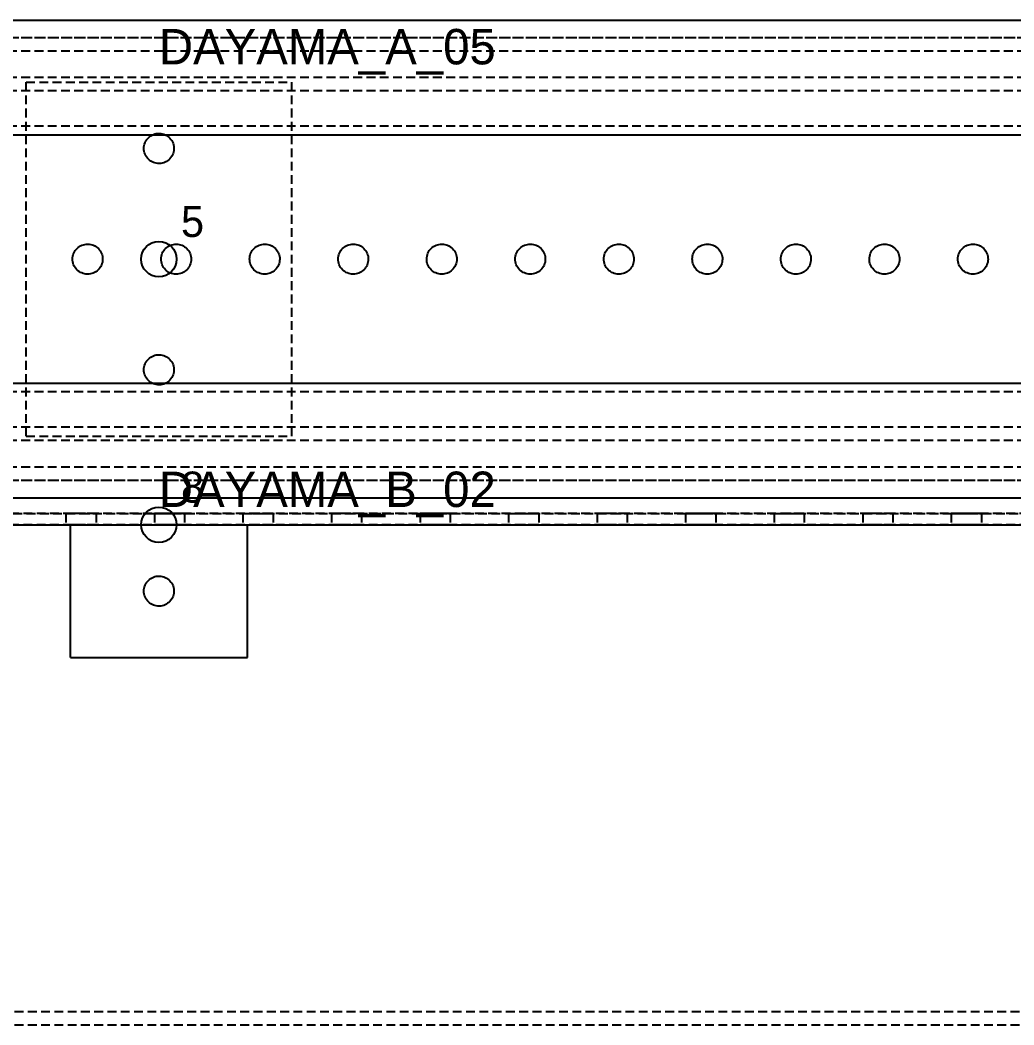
# Model space of a CAD drawing. Header units: metres. Extents: x -200 to 4040, y -1684 to 360.
# Drawn here: x 2006.2 to 2230.7, y -173 to 54 of the extents above; entities that cross this region are included whole.
import ezdxf

# ---------------------------------------------------------------- set-up
doc = ezdxf.new("R2010")
doc.units = ezdxf.units.M
doc.linetypes.add('DASHED2', pattern=[3, 2, -1])
for name, color, linetype in [('GIZLI', 8, 'DASHED2'), ('GORUNEN', 7, 'Continuous'), ('REFERANS', 6, 'Continuous'), ('TEGET', 9, 'Continuous'), ('YAZI', 3, 'Continuous')]:
    doc.layers.add(name, color=color, linetype=linetype)

msp = doc.modelspace()

# ---------------------------------------------------------------- linework, layer by layer
at = {"layer": 'GIZLI'}
for points in [[(3061.5, 50), (1121.5, 50)], [(3061.5, 50), (1121.5, 50)], [(3061.5, 50), (1121.5, 50)], [(2630, 50), (1121.5, 50)], [(3061.5, 47), (1121.5, 47)], [(3061.5, 47), (1121.5, 47)], [(3061.5, 47), (1121.5, 47)], [(3061.5, 47), (1121.5, 47)], [(3061.5, 41), (1121.5, 41)], [(2007.6, -40), (2007.6, 40)], [(2007.6, -40), (2007.6, 40)], [(2007.6, 40), (2067.6, 40)], [(2007.6, 40), (2067.6, 40)], [(2067.6, -40), (2067.6, 40)], [(2067.6, -40), (2067.6, 40)], [(3061.5, 38), (1121.5, 38)], [(3061.5, 30), (1121.5, 30)], [(3061.5, 30), (1121.5, 30)], [(2630, 28), (445, 28)], [(2034.2, 25), (2034.217, 25.339), (2034.267, 25.674), (2034.351, 26.002), (2034.467, 26.321), (2034.614, 26.626), (2034.791, 26.915), (2034.995, 27.185), (2035.226, 27.434), (2035.48, 27.658), (2035.755, 27.856), (2036.049, 28.026), (2036.358, 28.165), (2036.679, 28.273), (2037.01, 28.348), (2037.346, 28.39), (2037.685, 28.399), (2038.023, 28.374), (2038.357, 28.315), (2038.683, 28.223), (2038.998, 28.099), (2039.3, 27.944), (2039.585, 27.761), (2039.85, 27.549), (2040.092, 27.313), (2040.31, 27.053), (2040.501, 26.773), (2040.663, 26.475), (2040.795, 26.163), (2040.895, 25.839), (2040.962, 25.507), (2040.996, 25.169), (2040.996, 24.831), (2040.962, 24.493), (2040.895, 24.161), (2040.795, 23.837), (2040.663, 23.525), (2040.501, 23.227), (2040.31, 22.947), (2040.092, 22.687), (2039.85, 22.451), (2039.585, 22.239), (2039.3, 22.056), (2038.998, 21.901), (2038.683, 21.777), (2038.357, 21.685), (2038.023, 21.626), (2037.685, 21.601), (2037.346, 21.61), (2037.01, 21.652), (2036.679, 21.727), (2036.358, 21.835), (2036.049, 21.974), (2035.755, 22.144), (2035.48, 22.342), (2035.226, 22.566), (2034.995, 22.815), (2034.791, 23.085), (2034.614, 23.374), (2034.467, 23.679), (2034.351, 23.998), (2034.267, 24.326), (2034.217, 24.661), (2034.2, 25)], [(2034.2, 25), (2034.217, 25.339), (2034.267, 25.674), (2034.351, 26.002), (2034.467, 26.321), (2034.614, 26.626), (2034.791, 26.915), (2034.995, 27.185), (2035.226, 27.434), (2035.48, 27.658), (2035.755, 27.856), (2036.049, 28.026), (2036.358, 28.165), (2036.679, 28.273), (2037.01, 28.348), (2037.346, 28.39), (2037.685, 28.399), (2038.023, 28.374), (2038.357, 28.315), (2038.683, 28.223), (2038.998, 28.099), (2039.3, 27.944), (2039.585, 27.761), (2039.85, 27.549), (2040.092, 27.313), (2040.31, 27.053), (2040.501, 26.773), (2040.663, 26.475), (2040.795, 26.163), (2040.895, 25.839), (2040.962, 25.507), (2040.996, 25.169), (2040.996, 24.831), (2040.962, 24.493), (2040.895, 24.161), (2040.795, 23.837), (2040.663, 23.525), (2040.501, 23.227), (2040.31, 22.947), (2040.092, 22.687), (2039.85, 22.451), (2039.585, 22.239), (2039.3, 22.056), (2038.998, 21.901), (2038.683, 21.777), (2038.357, 21.685), (2038.023, 21.626), (2037.685, 21.601), (2037.346, 21.61), (2037.01, 21.652), (2036.679, 21.727), (2036.358, 21.835), (2036.049, 21.974), (2035.755, 22.144), (2035.48, 22.342), (2035.226, 22.566), (2034.995, 22.815), (2034.791, 23.085), (2034.614, 23.374), (2034.467, 23.679), (2034.351, 23.998), (2034.267, 24.326), (2034.217, 24.661), (2034.2, 25)], [(2019.87, -2.984), (2019.585, -2.81), (2019.319, -2.608), (2019.074, -2.382), (2018.852, -2.133), (2018.656, -1.863), (2018.487, -1.575), (2018.347, -1.272), (2018.238, -0.957), (2018.159, -0.633), (2018.113, -0.302), (2018.1, 0.031), (2018.12, 0.364), (2018.172, 0.694), (2018.256, 1.017), (2018.371, 1.33), (2018.516, 1.63), (2018.69, 1.915), (2018.892, 2.181), (2019.118, 2.426), (2019.367, 2.648), (2019.637, 2.844), (2019.925, 3.013), (2020.228, 3.153), (2020.543, 3.262), (2020.867, 3.341), (2021.198, 3.387), (2021.531, 3.4), (2021.864, 3.38), (2022.194, 3.328), (2022.517, 3.244), (2022.83, 3.129), (2023.13, 2.984)], [(2023.13, 2.984), (2023.415, 2.81), (2023.681, 2.608), (2023.926, 2.382), (2024.148, 2.133), (2024.344, 1.863), (2024.513, 1.575), (2024.653, 1.272), (2024.762, 0.957), (2024.841, 0.633), (2024.887, 0.302), (2024.9, -0.031), (2024.88, -0.364), (2024.828, -0.694), (2024.744, -1.017), (2024.629, -1.33), (2024.484, -1.63), (2024.31, -1.915), (2024.108, -2.181), (2023.882, -2.426), (2023.633, -2.648), (2023.363, -2.844), (2023.075, -3.013), (2022.772, -3.153), (2022.457, -3.262), (2022.133, -3.341), (2021.802, -3.387), (2021.469, -3.4), (2021.136, -3.38), (2020.806, -3.328), (2020.483, -3.244), (2020.17, -3.129), (2019.87, -2.984)], [(2039.87, -2.984), (2039.585, -2.81), (2039.319, -2.608), (2039.074, -2.382), (2038.852, -2.133), (2038.656, -1.863), (2038.487, -1.575), (2038.347, -1.272), (2038.238, -0.957), (2038.159, -0.633), (2038.113, -0.302), (2038.1, 0.031), (2038.12, 0.364), (2038.172, 0.694), (2038.256, 1.017), (2038.371, 1.33), (2038.516, 1.63), (2038.69, 1.915), (2038.892, 2.181), (2039.118, 2.426), (2039.367, 2.648), (2039.637, 2.844), (2039.925, 3.013), (2040.228, 3.153), (2040.543, 3.262), (2040.867, 3.341), (2041.198, 3.387), (2041.531, 3.4), (2041.864, 3.38), (2042.194, 3.328), (2042.517, 3.244), (2042.83, 3.129), (2043.13, 2.984)], [(2043.13, 2.984), (2043.415, 2.81), (2043.681, 2.608), (2043.926, 2.382), (2044.148, 2.133), (2044.344, 1.863), (2044.513, 1.575), (2044.653, 1.272), (2044.762, 0.957), (2044.841, 0.633), (2044.887, 0.302), (2044.9, -0.031), (2044.88, -0.364), (2044.828, -0.694), (2044.744, -1.017), (2044.629, -1.33), (2044.484, -1.63), (2044.31, -1.915), (2044.108, -2.181), (2043.882, -2.426), (2043.633, -2.648), (2043.363, -2.844), (2043.075, -3.013), (2042.772, -3.153), (2042.457, -3.262), (2042.133, -3.341), (2041.802, -3.387), (2041.469, -3.4), (2041.136, -3.38), (2040.806, -3.328), (2040.483, -3.244), (2040.17, -3.129), (2039.87, -2.984)], [(2059.87, -2.984), (2059.585, -2.81), (2059.319, -2.608), (2059.074, -2.382), (2058.852, -2.133), (2058.656, -1.863), (2058.487, -1.575), (2058.347, -1.272), (2058.238, -0.957), (2058.159, -0.633), (2058.113, -0.302), (2058.1, 0.031), (2058.12, 0.364), (2058.172, 0.694), (2058.256, 1.017), (2058.371, 1.33), (2058.516, 1.63), (2058.69, 1.915), (2058.892, 2.181), (2059.118, 2.426), (2059.367, 2.648), (2059.637, 2.844), (2059.925, 3.013), (2060.228, 3.153), (2060.543, 3.262), (2060.867, 3.341), (2061.198, 3.387), (2061.531, 3.4), (2061.864, 3.38), (2062.194, 3.328), (2062.517, 3.244), (2062.83, 3.129), (2063.13, 2.984)], [(2063.13, 2.984), (2063.415, 2.81), (2063.681, 2.608), (2063.926, 2.382), (2064.148, 2.133), (2064.344, 1.863), (2064.513, 1.575), (2064.653, 1.272), (2064.762, 0.957), (2064.841, 0.633), (2064.887, 0.302), (2064.9, -0.031), (2064.88, -0.364), (2064.828, -0.694), (2064.744, -1.017), (2064.629, -1.33), (2064.484, -1.63), (2064.31, -1.915), (2064.108, -2.181), (2063.882, -2.426), (2063.633, -2.648), (2063.363, -2.844), (2063.075, -3.013), (2062.772, -3.153), (2062.457, -3.262), (2062.133, -3.341), (2061.802, -3.387), (2061.469, -3.4), (2061.136, -3.38), (2060.806, -3.328), (2060.483, -3.244), (2060.17, -3.129), (2059.87, -2.984)], [(2079.87, -2.984), (2079.585, -2.81), (2079.319, -2.608), (2079.074, -2.382), (2078.852, -2.133), (2078.656, -1.863), (2078.487, -1.575), (2078.347, -1.272), (2078.238, -0.957), (2078.159, -0.633), (2078.113, -0.302), (2078.1, 0.031), (2078.12, 0.364), (2078.172, 0.694), (2078.256, 1.017), (2078.371, 1.33), (2078.516, 1.63), (2078.69, 1.915), (2078.892, 2.181), (2079.118, 2.426), (2079.367, 2.648), (2079.637, 2.844), (2079.925, 3.013), (2080.228, 3.153), (2080.543, 3.262), (2080.867, 3.341), (2081.198, 3.387), (2081.531, 3.4), (2081.864, 3.38), (2082.194, 3.328), (2082.517, 3.244), (2082.83, 3.129), (2083.13, 2.984)], [(2083.13, 2.984), (2083.415, 2.81), (2083.681, 2.608), (2083.926, 2.382), (2084.148, 2.133), (2084.344, 1.863), (2084.513, 1.575), (2084.653, 1.272), (2084.762, 0.957), (2084.841, 0.633), (2084.887, 0.302), (2084.9, -0.031), (2084.88, -0.364), (2084.828, -0.694), (2084.744, -1.017), (2084.629, -1.33), (2084.484, -1.63), (2084.31, -1.915), (2084.108, -2.181), (2083.882, -2.426), (2083.633, -2.648), (2083.363, -2.844), (2083.075, -3.013), (2082.772, -3.153), (2082.457, -3.262), (2082.133, -3.341), (2081.802, -3.387), (2081.469, -3.4), (2081.136, -3.38), (2080.806, -3.328), (2080.483, -3.244), (2080.17, -3.129), (2079.87, -2.984)], [(2099.87, -2.984), (2099.585, -2.81), (2099.319, -2.608), (2099.074, -2.382), (2098.852, -2.133), (2098.656, -1.863), (2098.487, -1.575), (2098.347, -1.272), (2098.238, -0.957), (2098.159, -0.633), (2098.113, -0.302), (2098.1, 0.031), (2098.12, 0.364), (2098.172, 0.694), (2098.256, 1.017), (2098.371, 1.33), (2098.516, 1.63), (2098.69, 1.915), (2098.892, 2.181), (2099.118, 2.426), (2099.367, 2.648), (2099.637, 2.844), (2099.925, 3.013), (2100.228, 3.153), (2100.543, 3.262), (2100.867, 3.341), (2101.198, 3.387), (2101.531, 3.4), (2101.864, 3.38), (2102.194, 3.328), (2102.517, 3.244), (2102.83, 3.129), (2103.13, 2.984)], [(2103.13, 2.984), (2103.415, 2.81), (2103.681, 2.608), (2103.926, 2.382), (2104.148, 2.133), (2104.344, 1.863), (2104.513, 1.575), (2104.653, 1.272), (2104.762, 0.957), (2104.841, 0.633), (2104.887, 0.302), (2104.9, -0.031), (2104.88, -0.364), (2104.828, -0.694), (2104.744, -1.017), (2104.629, -1.33), (2104.484, -1.63), (2104.31, -1.915), (2104.108, -2.181), (2103.882, -2.426), (2103.633, -2.648), (2103.363, -2.844), (2103.075, -3.013), (2102.772, -3.153), (2102.457, -3.262), (2102.133, -3.341), (2101.802, -3.387), (2101.469, -3.4), (2101.136, -3.38), (2100.806, -3.328), (2100.483, -3.244), (2100.17, -3.129), (2099.87, -2.984)], [(2119.87, -2.984), (2119.585, -2.81), (2119.319, -2.608), (2119.074, -2.382), (2118.852, -2.133), (2118.656, -1.863), (2118.487, -1.575), (2118.347, -1.272), (2118.238, -0.957), (2118.159, -0.633), (2118.113, -0.302), (2118.1, 0.031), (2118.12, 0.364), (2118.172, 0.694), (2118.256, 1.017), (2118.371, 1.33), (2118.516, 1.63), (2118.69, 1.915), (2118.892, 2.181), (2119.118, 2.426), (2119.367, 2.648), (2119.637, 2.844), (2119.925, 3.013), (2120.228, 3.153), (2120.543, 3.262), (2120.867, 3.341), (2121.198, 3.387), (2121.531, 3.4), (2121.864, 3.38), (2122.194, 3.328), (2122.517, 3.244), (2122.83, 3.129), (2123.13, 2.984)], [(2123.13, 2.984), (2123.415, 2.81), (2123.681, 2.608), (2123.926, 2.382), (2124.148, 2.133), (2124.344, 1.863), (2124.513, 1.575), (2124.653, 1.272), (2124.762, 0.957), (2124.841, 0.633), (2124.887, 0.302), (2124.9, -0.031), (2124.88, -0.364), (2124.828, -0.694), (2124.744, -1.017), (2124.629, -1.33), (2124.484, -1.63), (2124.31, -1.915), (2124.108, -2.181), (2123.882, -2.426), (2123.633, -2.648), (2123.363, -2.844), (2123.075, -3.013), (2122.772, -3.153), (2122.457, -3.262), (2122.133, -3.341), (2121.802, -3.387), (2121.469, -3.4), (2121.136, -3.38), (2120.806, -3.328), (2120.483, -3.244), (2120.17, -3.129), (2119.87, -2.984)], [(2139.87, -2.984), (2139.585, -2.81), (2139.319, -2.608), (2139.074, -2.382), (2138.852, -2.133), (2138.656, -1.863), (2138.487, -1.575), (2138.347, -1.272), (2138.238, -0.957), (2138.159, -0.633), (2138.113, -0.302), (2138.1, 0.031), (2138.12, 0.364), (2138.172, 0.694), (2138.256, 1.017), (2138.371, 1.33), (2138.516, 1.63), (2138.69, 1.915), (2138.892, 2.181), (2139.118, 2.426), (2139.367, 2.648), (2139.637, 2.844), (2139.925, 3.013), (2140.228, 3.153), (2140.543, 3.262), (2140.867, 3.341), (2141.198, 3.387), (2141.531, 3.4), (2141.864, 3.38), (2142.194, 3.328), (2142.517, 3.244), (2142.83, 3.129), (2143.13, 2.984)], [(2143.13, 2.984), (2143.415, 2.81), (2143.681, 2.608), (2143.926, 2.382), (2144.148, 2.133), (2144.344, 1.863), (2144.513, 1.575), (2144.653, 1.272), (2144.762, 0.957), (2144.841, 0.633), (2144.887, 0.302), (2144.9, -0.031), (2144.88, -0.364), (2144.828, -0.694), (2144.744, -1.017), (2144.629, -1.33), (2144.484, -1.63), (2144.31, -1.915), (2144.108, -2.181), (2143.882, -2.426), (2143.633, -2.648), (2143.363, -2.844), (2143.075, -3.013), (2142.772, -3.153), (2142.457, -3.262), (2142.133, -3.341), (2141.802, -3.387), (2141.469, -3.4), (2141.136, -3.38), (2140.806, -3.328), (2140.483, -3.244), (2140.17, -3.129), (2139.87, -2.984)], [(2159.87, -2.984), (2159.585, -2.81), (2159.319, -2.608), (2159.074, -2.382), (2158.852, -2.133), (2158.656, -1.863), (2158.487, -1.575), (2158.347, -1.272), (2158.238, -0.957), (2158.159, -0.633), (2158.113, -0.302), (2158.1, 0.031), (2158.12, 0.364), (2158.172, 0.694), (2158.256, 1.017), (2158.371, 1.33), (2158.516, 1.63), (2158.69, 1.915), (2158.892, 2.181), (2159.118, 2.426), (2159.367, 2.648), (2159.637, 2.844), (2159.925, 3.013), (2160.228, 3.153), (2160.543, 3.262), (2160.867, 3.341), (2161.198, 3.387), (2161.531, 3.4), (2161.864, 3.38), (2162.194, 3.328), (2162.517, 3.244), (2162.83, 3.129), (2163.13, 2.984)], [(2163.13, 2.984), (2163.415, 2.81), (2163.681, 2.608), (2163.926, 2.382), (2164.148, 2.133), (2164.344, 1.863), (2164.513, 1.575), (2164.653, 1.272), (2164.762, 0.957), (2164.841, 0.633), (2164.887, 0.302), (2164.9, -0.031), (2164.88, -0.364), (2164.828, -0.694), (2164.744, -1.017), (2164.629, -1.33), (2164.484, -1.63), (2164.31, -1.915), (2164.108, -2.181), (2163.882, -2.426), (2163.633, -2.648), (2163.363, -2.844), (2163.075, -3.013), (2162.772, -3.153), (2162.457, -3.262), (2162.133, -3.341), (2161.802, -3.387), (2161.469, -3.4), (2161.136, -3.38), (2160.806, -3.328), (2160.483, -3.244), (2160.17, -3.129), (2159.87, -2.984)], [(2179.87, -2.984), (2179.585, -2.81), (2179.319, -2.608), (2179.074, -2.382), (2178.852, -2.133), (2178.656, -1.863), (2178.487, -1.575), (2178.347, -1.272), (2178.238, -0.957), (2178.159, -0.633), (2178.113, -0.302), (2178.1, 0.031), (2178.12, 0.364), (2178.172, 0.694), (2178.256, 1.017), (2178.371, 1.33), (2178.516, 1.63), (2178.69, 1.915), (2178.892, 2.181), (2179.118, 2.426), (2179.367, 2.648), (2179.637, 2.844), (2179.925, 3.013), (2180.228, 3.153), (2180.543, 3.262), (2180.867, 3.341), (2181.198, 3.387), (2181.531, 3.4), (2181.864, 3.38), (2182.194, 3.328), (2182.517, 3.244), (2182.83, 3.129), (2183.13, 2.984)], [(2183.13, 2.984), (2183.415, 2.81), (2183.681, 2.608), (2183.926, 2.382), (2184.148, 2.133), (2184.344, 1.863), (2184.513, 1.575), (2184.653, 1.272), (2184.762, 0.957), (2184.841, 0.633), (2184.887, 0.302), (2184.9, -0.031), (2184.88, -0.364), (2184.828, -0.694), (2184.744, -1.017), (2184.629, -1.33), (2184.484, -1.63), (2184.31, -1.915), (2184.108, -2.181), (2183.882, -2.426), (2183.633, -2.648), (2183.363, -2.844), (2183.075, -3.013), (2182.772, -3.153), (2182.457, -3.262), (2182.133, -3.341), (2181.802, -3.387), (2181.469, -3.4), (2181.136, -3.38), (2180.806, -3.328), (2180.483, -3.244), (2180.17, -3.129), (2179.87, -2.984)], [(2199.87, -2.984), (2199.585, -2.81), (2199.319, -2.608), (2199.074, -2.382), (2198.852, -2.133), (2198.656, -1.863), (2198.487, -1.575), (2198.347, -1.272), (2198.238, -0.957), (2198.159, -0.633), (2198.113, -0.302), (2198.1, 0.031), (2198.12, 0.364), (2198.172, 0.694), (2198.256, 1.017), (2198.371, 1.33), (2198.516, 1.63), (2198.69, 1.915), (2198.892, 2.181), (2199.118, 2.426), (2199.367, 2.648), (2199.637, 2.844), (2199.925, 3.013), (2200.228, 3.153), (2200.543, 3.262), (2200.867, 3.341), (2201.198, 3.387), (2201.531, 3.4), (2201.864, 3.38), (2202.194, 3.328), (2202.517, 3.244), (2202.83, 3.129), (2203.13, 2.984)], [(2203.13, 2.984), (2203.415, 2.81), (2203.681, 2.608), (2203.926, 2.382), (2204.148, 2.133), (2204.344, 1.863), (2204.513, 1.575), (2204.653, 1.272), (2204.762, 0.957), (2204.841, 0.633), (2204.887, 0.302), (2204.9, -0.031), (2204.88, -0.364), (2204.828, -0.694), (2204.744, -1.017), (2204.629, -1.33), (2204.484, -1.63), (2204.31, -1.915), (2204.108, -2.181), (2203.882, -2.426), (2203.633, -2.648), (2203.363, -2.844), (2203.075, -3.013), (2202.772, -3.153), (2202.457, -3.262), (2202.133, -3.341), (2201.802, -3.387), (2201.469, -3.4), (2201.136, -3.38), (2200.806, -3.328), (2200.483, -3.244), (2200.17, -3.129), (2199.87, -2.984)], [(2219.87, -2.984), (2219.585, -2.81), (2219.319, -2.608), (2219.074, -2.382), (2218.852, -2.133), (2218.656, -1.863), (2218.487, -1.575), (2218.347, -1.272), (2218.238, -0.957), (2218.159, -0.633), (2218.113, -0.302), (2218.1, 0.031), (2218.12, 0.364), (2218.172, 0.694), (2218.256, 1.017), (2218.371, 1.33), (2218.516, 1.63), (2218.69, 1.915), (2218.892, 2.181), (2219.118, 2.426), (2219.367, 2.648), (2219.637, 2.844), (2219.925, 3.013), (2220.228, 3.153), (2220.543, 3.262), (2220.867, 3.341), (2221.198, 3.387), (2221.531, 3.4), (2221.864, 3.38), (2222.194, 3.328), (2222.517, 3.244), (2222.83, 3.129), (2223.13, 2.984)], [(2223.13, 2.984), (2223.415, 2.81), (2223.681, 2.608), (2223.926, 2.382), (2224.148, 2.133), (2224.344, 1.863), (2224.513, 1.575), (2224.653, 1.272), (2224.762, 0.957), (2224.841, 0.633), (2224.887, 0.302), (2224.9, -0.031), (2224.88, -0.364), (2224.828, -0.694), (2224.744, -1.017), (2224.629, -1.33), (2224.484, -1.63), (2224.31, -1.915), (2224.108, -2.181), (2223.882, -2.426), (2223.633, -2.648), (2223.363, -2.844), (2223.075, -3.013), (2222.772, -3.153), (2222.457, -3.262), (2222.133, -3.341), (2221.802, -3.387), (2221.469, -3.4), (2221.136, -3.38), (2220.806, -3.328), (2220.483, -3.244), (2220.17, -3.129), (2219.87, -2.984)], [(2034.2, -25), (2034.217, -24.661), (2034.267, -24.326), (2034.351, -23.998), (2034.467, -23.679), (2034.614, -23.374), (2034.791, -23.085), (2034.995, -22.815), (2035.226, -22.566), (2035.48, -22.342), (2035.755, -22.144), (2036.049, -21.974), (2036.358, -21.835), (2036.679, -21.727), (2037.01, -21.652), (2037.346, -21.61), (2037.685, -21.601), (2038.023, -21.626), (2038.357, -21.685), (2038.683, -21.777), (2038.998, -21.901), (2039.3, -22.056), (2039.585, -22.239), (2039.85, -22.451), (2040.092, -22.687), (2040.31, -22.947), (2040.501, -23.227), (2040.663, -23.525), (2040.795, -23.837), (2040.895, -24.161), (2040.962, -24.493), (2040.996, -24.831), (2040.996, -25.169), (2040.962, -25.507), (2040.895, -25.839), (2040.795, -26.163), (2040.663, -26.475), (2040.501, -26.773), (2040.31, -27.053), (2040.092, -27.313), (2039.85, -27.549), (2039.585, -27.761), (2039.3, -27.944), (2038.998, -28.099), (2038.683, -28.223), (2038.357, -28.315), (2038.023, -28.374), (2037.685, -28.399), (2037.346, -28.39), (2037.01, -28.348), (2036.679, -28.273), (2036.358, -28.165), (2036.049, -28.026), (2035.755, -27.856), (2035.48, -27.658), (2035.226, -27.434), (2034.995, -27.185), (2034.791, -26.915), (2034.614, -26.626), (2034.467, -26.321), (2034.351, -26.002), (2034.267, -25.674), (2034.217, -25.339), (2034.2, -25)], [(2034.2, -25), (2034.217, -24.661), (2034.267, -24.326), (2034.351, -23.998), (2034.467, -23.679), (2034.614, -23.374), (2034.791, -23.085), (2034.995, -22.815), (2035.226, -22.566), (2035.48, -22.342), (2035.755, -22.144), (2036.049, -21.974), (2036.358, -21.835), (2036.679, -21.727), (2037.01, -21.652), (2037.346, -21.61), (2037.685, -21.601), (2038.023, -21.626), (2038.357, -21.685), (2038.683, -21.777), (2038.998, -21.901), (2039.3, -22.056), (2039.585, -22.239), (2039.85, -22.451), (2040.092, -22.687), (2040.31, -22.947), (2040.501, -23.227), (2040.663, -23.525), (2040.795, -23.837), (2040.895, -24.161), (2040.962, -24.493), (2040.996, -24.831), (2040.996, -25.169), (2040.962, -25.507), (2040.895, -25.839), (2040.795, -26.163), (2040.663, -26.475), (2040.501, -26.773), (2040.31, -27.053), (2040.092, -27.313), (2039.85, -27.549), (2039.585, -27.761), (2039.3, -27.944), (2038.998, -28.099), (2038.683, -28.223), (2038.357, -28.315), (2038.023, -28.374), (2037.685, -28.399), (2037.346, -28.39), (2037.01, -28.348), (2036.679, -28.273), (2036.358, -28.165), (2036.049, -28.026), (2035.755, -27.856), (2035.48, -27.658), (2035.226, -27.434), (2034.995, -27.185), (2034.791, -26.915), (2034.614, -26.626), (2034.467, -26.321), (2034.351, -26.002), (2034.267, -25.674), (2034.217, -25.339), (2034.2, -25)], [(445, -28), (2630, -28)], [(3061.5, -30), (1121.5, -30)], [(3061.5, -30), (1121.5, -30)], [(3061.5, -38), (1121.5, -38)], [(2007.6, -40), (2067.6, -40)], [(2007.6, -40), (2067.6, -40)], [(3061.5, -41), (1121.5, -41)], [(3061.5, -47), (1121.5, -47)], [(3061.5, -47), (1121.5, -47)], [(3061.5, -47), (1121.5, -47)], [(3061.5, -47), (1121.5, -47)], [(3061.5, -50), (1121.5, -50)], [(3061.5, -50), (1121.5, -50)], [(3061.5, -50), (1121.5, -50)], [(2630, -50), (1121.5, -50)], [(2630, -57.5), (444.714, -57.5)], [(444.714, -57.5), (2630, -57.5)], [(2016.6, -57.5), (2016.6, -60)], [(2016.6, -57.5), (2020, -57.5)], [(2020, -57.5), (2016.6, -57.5)], [(2020, -57.5), (2023.4, -57.5)], [(2023.4, -57.5), (2020, -57.5)], [(2023.4, -57.5), (2023.4, -60)], [(2036.6, -57.5), (2036.6, -60)], [(2036.6, -57.5), (2040, -57.5)], [(2040, -57.5), (2036.6, -57.5)], [(2040, -57.5), (2043.4, -57.5)], [(2043.4, -57.5), (2040, -57.5)], [(2043.4, -57.5), (2043.4, -60)], [(2056.6, -57.5), (2056.6, -60)], [(2056.6, -57.5), (2060, -57.5)], [(2060, -57.5), (2056.6, -57.5)], [(2060, -57.5), (2063.4, -57.5)], [(2063.4, -57.5), (2060, -57.5)], [(2063.4, -57.5), (2063.4, -60)], [(2076.6, -57.5), (2076.6, -60)], [(2076.6, -57.5), (2080, -57.5)], [(2080, -57.5), (2076.6, -57.5)], [(2080, -57.5), (2083.4, -57.5)], [(2083.4, -57.5), (2080, -57.5)], [(2083.4, -57.5), (2083.4, -60)], [(2096.6, -57.5), (2096.6, -60)], [(2096.6, -57.5), (2100, -57.5)], [(2100, -57.5), (2096.6, -57.5)], [(2100, -57.5), (2103.4, -57.5)], [(2103.4, -57.5), (2100, -57.5)], [(2103.4, -57.5), (2103.4, -60)], [(2116.6, -57.5), (2116.6, -60)], [(2116.6, -57.5), (2120, -57.5)], [(2120, -57.5), (2116.6, -57.5)], [(2120, -57.5), (2123.4, -57.5)], [(2123.4, -57.5), (2120, -57.5)], [(2123.4, -57.5), (2123.4, -60)], [(2136.6, -57.5), (2136.6, -60)], [(2136.6, -57.5), (2140, -57.5)], [(2140, -57.5), (2136.6, -57.5)], [(2140, -57.5), (2143.4, -57.5)], [(2143.4, -57.5), (2140, -57.5)], [(2143.4, -57.5), (2143.4, -60)], [(2156.6, -57.5), (2156.6, -60)], [(2156.6, -57.5), (2160, -57.5)], [(2160, -57.5), (2156.6, -57.5)], [(2160, -57.5), (2163.4, -57.5)], [(2163.4, -57.5), (2160, -57.5)], [(2163.4, -57.5), (2163.4, -60)], [(2176.6, -57.5), (2176.6, -60)], [(2176.6, -57.5), (2180, -57.5)], [(2180, -57.5), (2176.6, -57.5)], [(2180, -57.5), (2183.4, -57.5)], [(2183.4, -57.5), (2180, -57.5)], [(2183.4, -57.5), (2183.4, -60)], [(2196.6, -57.5), (2196.6, -60)], [(2196.6, -57.5), (2200, -57.5)], [(2200, -57.5), (2196.6, -57.5)], [(2200, -57.5), (2203.4, -57.5)], [(2203.4, -57.5), (2200, -57.5)], [(2203.4, -57.5), (2203.4, -60)], [(2216.6, -57.5), (2216.6, -60)], [(2216.6, -57.5), (2220, -57.5)], [(2220, -57.5), (2216.6, -57.5)], [(2220, -57.5), (2223.4, -57.5)], [(2223.4, -57.5), (2220, -57.5)], [(2223.4, -57.5), (2223.4, -60)], [(2630, -60), (444.714, -60)], [(2016.6, -60), (2020, -60)], [(2020, -60), (2016.6, -60)], [(2017.6, -90), (2017.6, -60)], [(2017.6, -60), (2057.6, -60)], [(2017.6, -60), (2057.6, -60)], [(2020, -60), (2023.4, -60)], [(2023.4, -60), (2020, -60)], [(2036.6, -60), (2040, -60)], [(2040, -60), (2036.6, -60)], [(2040, -60), (2043.4, -60)], [(2043.4, -60), (2040, -60)], [(2056.6, -60), (2060, -60)], [(2060, -60), (2056.6, -60)], [(2057.6, -90), (2057.6, -60)], [(2060, -60), (2063.4, -60)], [(2063.4, -60), (2060, -60)], [(2076.6, -60), (2080, -60)], [(2080, -60), (2076.6, -60)], [(2080, -60), (2083.4, -60)], [(2083.4, -60), (2080, -60)], [(2096.6, -60), (2100, -60)], [(2100, -60), (2096.6, -60)], [(2100, -60), (2103.4, -60)], [(2103.4, -60), (2100, -60)], [(2116.6, -60), (2120, -60)], [(2120, -60), (2116.6, -60)], [(2120, -60), (2123.4, -60)], [(2123.4, -60), (2120, -60)], [(2136.6, -60), (2140, -60)], [(2140, -60), (2136.6, -60)], [(2140, -60), (2143.4, -60)], [(2143.4, -60), (2140, -60)], [(2156.6, -60), (2160, -60)], [(2160, -60), (2156.6, -60)], [(2160, -60), (2163.4, -60)], [(2163.4, -60), (2160, -60)], [(2176.6, -60), (2180, -60)], [(2180, -60), (2176.6, -60)], [(2180, -60), (2183.4, -60)], [(2183.4, -60), (2180, -60)], [(2196.6, -60), (2200, -60)], [(2200, -60), (2196.6, -60)], [(2200, -60), (2203.4, -60)], [(2203.4, -60), (2200, -60)], [(2216.6, -60), (2220, -60)], [(2220, -60), (2216.6, -60)], [(2220, -60), (2223.4, -60)], [(2223.4, -60), (2220, -60)], [(2034.2, -75), (2034.217, -74.661), (2034.267, -74.326), (2034.351, -73.998), (2034.467, -73.679), (2034.614, -73.374), (2034.791, -73.085), (2034.995, -72.815), (2035.226, -72.566), (2035.48, -72.342), (2035.755, -72.144), (2036.049, -71.974), (2036.358, -71.835), (2036.679, -71.727), (2037.01, -71.652), (2037.346, -71.61), (2037.685, -71.601), (2038.023, -71.626), (2038.357, -71.685), (2038.683, -71.777), (2038.998, -71.901), (2039.3, -72.056), (2039.585, -72.239), (2039.85, -72.451), (2040.092, -72.687), (2040.31, -72.947), (2040.501, -73.227), (2040.663, -73.525), (2040.795, -73.837), (2040.895, -74.161), (2040.962, -74.493), (2040.996, -74.831), (2040.996, -75.169), (2040.962, -75.507), (2040.895, -75.839), (2040.795, -76.163), (2040.663, -76.475), (2040.501, -76.773), (2040.31, -77.053), (2040.092, -77.313), (2039.85, -77.549), (2039.585, -77.761), (2039.3, -77.944), (2038.998, -78.099), (2038.683, -78.223), (2038.357, -78.315), (2038.023, -78.374), (2037.685, -78.399), (2037.346, -78.39), (2037.01, -78.348), (2036.679, -78.273), (2036.358, -78.165), (2036.049, -78.026), (2035.755, -77.856), (2035.48, -77.658), (2035.226, -77.434), (2034.995, -77.185), (2034.791, -76.915), (2034.614, -76.626), (2034.467, -76.321), (2034.351, -76.002), (2034.267, -75.674), (2034.217, -75.339), (2034.2, -75)], [(2017.6, -90), (2057.6, -90)], [(-80, -170), (3320, -170)], [(-80, -170), (3320, -170)], [(-80, -173), (3320, -173)], [(-80, -173), (3320, -173)]]:
    msp.add_lwpolyline(points, dxfattribs=at)
at = {"layer": 'GORUNEN'}
for points in [[(2488, 28), (1487.2, 28)], [(2019.87, -2.984), (2019.585, -2.81), (2019.319, -2.608), (2019.074, -2.382), (2018.852, -2.133), (2018.656, -1.863), (2018.487, -1.575), (2018.347, -1.272), (2018.238, -0.957), (2018.159, -0.633), (2018.113, -0.302), (2018.1, 0.031), (2018.12, 0.364), (2018.172, 0.694), (2018.256, 1.017), (2018.371, 1.33), (2018.516, 1.63), (2018.69, 1.915), (2018.892, 2.181), (2019.118, 2.426), (2019.367, 2.648), (2019.637, 2.844), (2019.925, 3.013), (2020.228, 3.153), (2020.543, 3.262), (2020.867, 3.341), (2021.198, 3.387), (2021.531, 3.4), (2021.864, 3.38), (2022.194, 3.328), (2022.517, 3.244), (2022.83, 3.129), (2023.13, 2.984)], [(2023.13, 2.984), (2023.415, 2.81), (2023.681, 2.608), (2023.926, 2.382), (2024.148, 2.133), (2024.344, 1.863), (2024.513, 1.575), (2024.653, 1.272), (2024.762, 0.957), (2024.841, 0.633), (2024.887, 0.302), (2024.9, -0.031), (2024.88, -0.364), (2024.828, -0.694), (2024.744, -1.017), (2024.629, -1.33), (2024.484, -1.63), (2024.31, -1.915), (2024.108, -2.181), (2023.882, -2.426), (2023.633, -2.648), (2023.363, -2.844), (2023.075, -3.013), (2022.772, -3.153), (2022.457, -3.262), (2022.133, -3.341), (2021.802, -3.387), (2021.469, -3.4), (2021.136, -3.38), (2020.806, -3.328), (2020.483, -3.244), (2020.17, -3.129), (2019.87, -2.984)], [(2039.87, -2.984), (2039.585, -2.81), (2039.319, -2.608), (2039.074, -2.382), (2038.852, -2.133), (2038.656, -1.863), (2038.487, -1.575), (2038.347, -1.272), (2038.238, -0.957), (2038.159, -0.633), (2038.113, -0.302), (2038.1, 0.031), (2038.12, 0.364), (2038.172, 0.694), (2038.256, 1.017), (2038.371, 1.33), (2038.516, 1.63), (2038.69, 1.915), (2038.892, 2.181), (2039.118, 2.426), (2039.367, 2.648), (2039.637, 2.844), (2039.925, 3.013), (2040.228, 3.153), (2040.543, 3.262), (2040.867, 3.341), (2041.198, 3.387), (2041.531, 3.4), (2041.864, 3.38), (2042.194, 3.328), (2042.517, 3.244), (2042.83, 3.129), (2043.13, 2.984)], [(2043.13, 2.984), (2043.415, 2.81), (2043.681, 2.608), (2043.926, 2.382), (2044.148, 2.133), (2044.344, 1.863), (2044.513, 1.575), (2044.653, 1.272), (2044.762, 0.957), (2044.841, 0.633), (2044.887, 0.302), (2044.9, -0.031), (2044.88, -0.364), (2044.828, -0.694), (2044.744, -1.017), (2044.629, -1.33), (2044.484, -1.63), (2044.31, -1.915), (2044.108, -2.181), (2043.882, -2.426), (2043.633, -2.648), (2043.363, -2.844), (2043.075, -3.013), (2042.772, -3.153), (2042.457, -3.262), (2042.133, -3.341), (2041.802, -3.387), (2041.469, -3.4), (2041.136, -3.38), (2040.806, -3.328), (2040.483, -3.244), (2040.17, -3.129), (2039.87, -2.984)], [(2059.87, -2.984), (2059.585, -2.81), (2059.319, -2.608), (2059.074, -2.382), (2058.852, -2.133), (2058.656, -1.863), (2058.487, -1.575), (2058.347, -1.272), (2058.238, -0.957), (2058.159, -0.633), (2058.113, -0.302), (2058.1, 0.031), (2058.12, 0.364), (2058.172, 0.694), (2058.256, 1.017), (2058.371, 1.33), (2058.516, 1.63), (2058.69, 1.915), (2058.892, 2.181), (2059.118, 2.426), (2059.367, 2.648), (2059.637, 2.844), (2059.925, 3.013), (2060.228, 3.153), (2060.543, 3.262), (2060.867, 3.341), (2061.198, 3.387), (2061.531, 3.4), (2061.864, 3.38), (2062.194, 3.328), (2062.517, 3.244), (2062.83, 3.129), (2063.13, 2.984)], [(2063.13, 2.984), (2063.415, 2.81), (2063.681, 2.608), (2063.926, 2.382), (2064.148, 2.133), (2064.344, 1.863), (2064.513, 1.575), (2064.653, 1.272), (2064.762, 0.957), (2064.841, 0.633), (2064.887, 0.302), (2064.9, -0.031), (2064.88, -0.364), (2064.828, -0.694), (2064.744, -1.017), (2064.629, -1.33), (2064.484, -1.63), (2064.31, -1.915), (2064.108, -2.181), (2063.882, -2.426), (2063.633, -2.648), (2063.363, -2.844), (2063.075, -3.013), (2062.772, -3.153), (2062.457, -3.262), (2062.133, -3.341), (2061.802, -3.387), (2061.469, -3.4), (2061.136, -3.38), (2060.806, -3.328), (2060.483, -3.244), (2060.17, -3.129), (2059.87, -2.984)], [(2079.87, -2.984), (2079.585, -2.81), (2079.319, -2.608), (2079.074, -2.382), (2078.852, -2.133), (2078.656, -1.863), (2078.487, -1.575), (2078.347, -1.272), (2078.238, -0.957), (2078.159, -0.633), (2078.113, -0.302), (2078.1, 0.031), (2078.12, 0.364), (2078.172, 0.694), (2078.256, 1.017), (2078.371, 1.33), (2078.516, 1.63), (2078.69, 1.915), (2078.892, 2.181), (2079.118, 2.426), (2079.367, 2.648), (2079.637, 2.844), (2079.925, 3.013), (2080.228, 3.153), (2080.543, 3.262), (2080.867, 3.341), (2081.198, 3.387), (2081.531, 3.4), (2081.864, 3.38), (2082.194, 3.328), (2082.517, 3.244), (2082.83, 3.129), (2083.13, 2.984)], [(2083.13, 2.984), (2083.415, 2.81), (2083.681, 2.608), (2083.926, 2.382), (2084.148, 2.133), (2084.344, 1.863), (2084.513, 1.575), (2084.653, 1.272), (2084.762, 0.957), (2084.841, 0.633), (2084.887, 0.302), (2084.9, -0.031), (2084.88, -0.364), (2084.828, -0.694), (2084.744, -1.017), (2084.629, -1.33), (2084.484, -1.63), (2084.31, -1.915), (2084.108, -2.181), (2083.882, -2.426), (2083.633, -2.648), (2083.363, -2.844), (2083.075, -3.013), (2082.772, -3.153), (2082.457, -3.262), (2082.133, -3.341), (2081.802, -3.387), (2081.469, -3.4), (2081.136, -3.38), (2080.806, -3.328), (2080.483, -3.244), (2080.17, -3.129), (2079.87, -2.984)], [(2099.87, -2.984), (2099.585, -2.81), (2099.319, -2.608), (2099.074, -2.382), (2098.852, -2.133), (2098.656, -1.863), (2098.487, -1.575), (2098.347, -1.272), (2098.238, -0.957), (2098.159, -0.633), (2098.113, -0.302), (2098.1, 0.031), (2098.12, 0.364), (2098.172, 0.694), (2098.256, 1.017), (2098.371, 1.33), (2098.516, 1.63), (2098.69, 1.915), (2098.892, 2.181), (2099.118, 2.426), (2099.367, 2.648), (2099.637, 2.844), (2099.925, 3.013), (2100.228, 3.153), (2100.543, 3.262), (2100.867, 3.341), (2101.198, 3.387), (2101.531, 3.4), (2101.864, 3.38), (2102.194, 3.328), (2102.517, 3.244), (2102.83, 3.129), (2103.13, 2.984)], [(2103.13, 2.984), (2103.415, 2.81), (2103.681, 2.608), (2103.926, 2.382), (2104.148, 2.133), (2104.344, 1.863), (2104.513, 1.575), (2104.653, 1.272), (2104.762, 0.957), (2104.841, 0.633), (2104.887, 0.302), (2104.9, -0.031), (2104.88, -0.364), (2104.828, -0.694), (2104.744, -1.017), (2104.629, -1.33), (2104.484, -1.63), (2104.31, -1.915), (2104.108, -2.181), (2103.882, -2.426), (2103.633, -2.648), (2103.363, -2.844), (2103.075, -3.013), (2102.772, -3.153), (2102.457, -3.262), (2102.133, -3.341), (2101.802, -3.387), (2101.469, -3.4), (2101.136, -3.38), (2100.806, -3.328), (2100.483, -3.244), (2100.17, -3.129), (2099.87, -2.984)], [(2119.87, -2.984), (2119.585, -2.81), (2119.319, -2.608), (2119.074, -2.382), (2118.852, -2.133), (2118.656, -1.863), (2118.487, -1.575), (2118.347, -1.272), (2118.238, -0.957), (2118.159, -0.633), (2118.113, -0.302), (2118.1, 0.031), (2118.12, 0.364), (2118.172, 0.694), (2118.256, 1.017), (2118.371, 1.33), (2118.516, 1.63), (2118.69, 1.915), (2118.892, 2.181), (2119.118, 2.426), (2119.367, 2.648), (2119.637, 2.844), (2119.925, 3.013), (2120.228, 3.153), (2120.543, 3.262), (2120.867, 3.341), (2121.198, 3.387), (2121.531, 3.4), (2121.864, 3.38), (2122.194, 3.328), (2122.517, 3.244), (2122.83, 3.129), (2123.13, 2.984)], [(2123.13, 2.984), (2123.415, 2.81), (2123.681, 2.608), (2123.926, 2.382), (2124.148, 2.133), (2124.344, 1.863), (2124.513, 1.575), (2124.653, 1.272), (2124.762, 0.957), (2124.841, 0.633), (2124.887, 0.302), (2124.9, -0.031), (2124.88, -0.364), (2124.828, -0.694), (2124.744, -1.017), (2124.629, -1.33), (2124.484, -1.63), (2124.31, -1.915), (2124.108, -2.181), (2123.882, -2.426), (2123.633, -2.648), (2123.363, -2.844), (2123.075, -3.013), (2122.772, -3.153), (2122.457, -3.262), (2122.133, -3.341), (2121.802, -3.387), (2121.469, -3.4), (2121.136, -3.38), (2120.806, -3.328), (2120.483, -3.244), (2120.17, -3.129), (2119.87, -2.984)], [(2139.87, -2.984), (2139.585, -2.81), (2139.319, -2.608), (2139.074, -2.382), (2138.852, -2.133), (2138.656, -1.863), (2138.487, -1.575), (2138.347, -1.272), (2138.238, -0.957), (2138.159, -0.633), (2138.113, -0.302), (2138.1, 0.031), (2138.12, 0.364), (2138.172, 0.694), (2138.256, 1.017), (2138.371, 1.33), (2138.516, 1.63), (2138.69, 1.915), (2138.892, 2.181), (2139.118, 2.426), (2139.367, 2.648), (2139.637, 2.844), (2139.925, 3.013), (2140.228, 3.153), (2140.543, 3.262), (2140.867, 3.341), (2141.198, 3.387), (2141.531, 3.4), (2141.864, 3.38), (2142.194, 3.328), (2142.517, 3.244), (2142.83, 3.129), (2143.13, 2.984)], [(2143.13, 2.984), (2143.415, 2.81), (2143.681, 2.608), (2143.926, 2.382), (2144.148, 2.133), (2144.344, 1.863), (2144.513, 1.575), (2144.653, 1.272), (2144.762, 0.957), (2144.841, 0.633), (2144.887, 0.302), (2144.9, -0.031), (2144.88, -0.364), (2144.828, -0.694), (2144.744, -1.017), (2144.629, -1.33), (2144.484, -1.63), (2144.31, -1.915), (2144.108, -2.181), (2143.882, -2.426), (2143.633, -2.648), (2143.363, -2.844), (2143.075, -3.013), (2142.772, -3.153), (2142.457, -3.262), (2142.133, -3.341), (2141.802, -3.387), (2141.469, -3.4), (2141.136, -3.38), (2140.806, -3.328), (2140.483, -3.244), (2140.17, -3.129), (2139.87, -2.984)], [(2159.87, -2.984), (2159.585, -2.81), (2159.319, -2.608), (2159.074, -2.382), (2158.852, -2.133), (2158.656, -1.863), (2158.487, -1.575), (2158.347, -1.272), (2158.238, -0.957), (2158.159, -0.633), (2158.113, -0.302), (2158.1, 0.031), (2158.12, 0.364), (2158.172, 0.694), (2158.256, 1.017), (2158.371, 1.33), (2158.516, 1.63), (2158.69, 1.915), (2158.892, 2.181), (2159.118, 2.426), (2159.367, 2.648), (2159.637, 2.844), (2159.925, 3.013), (2160.228, 3.153), (2160.543, 3.262), (2160.867, 3.341), (2161.198, 3.387), (2161.531, 3.4), (2161.864, 3.38), (2162.194, 3.328), (2162.517, 3.244), (2162.83, 3.129), (2163.13, 2.984)], [(2163.13, 2.984), (2163.415, 2.81), (2163.681, 2.608), (2163.926, 2.382), (2164.148, 2.133), (2164.344, 1.863), (2164.513, 1.575), (2164.653, 1.272), (2164.762, 0.957), (2164.841, 0.633), (2164.887, 0.302), (2164.9, -0.031), (2164.88, -0.364), (2164.828, -0.694), (2164.744, -1.017), (2164.629, -1.33), (2164.484, -1.63), (2164.31, -1.915), (2164.108, -2.181), (2163.882, -2.426), (2163.633, -2.648), (2163.363, -2.844), (2163.075, -3.013), (2162.772, -3.153), (2162.457, -3.262), (2162.133, -3.341), (2161.802, -3.387), (2161.469, -3.4), (2161.136, -3.38), (2160.806, -3.328), (2160.483, -3.244), (2160.17, -3.129), (2159.87, -2.984)], [(2179.87, -2.984), (2179.585, -2.81), (2179.319, -2.608), (2179.074, -2.382), (2178.852, -2.133), (2178.656, -1.863), (2178.487, -1.575), (2178.347, -1.272), (2178.238, -0.957), (2178.159, -0.633), (2178.113, -0.302), (2178.1, 0.031), (2178.12, 0.364), (2178.172, 0.694), (2178.256, 1.017), (2178.371, 1.33), (2178.516, 1.63), (2178.69, 1.915), (2178.892, 2.181), (2179.118, 2.426), (2179.367, 2.648), (2179.637, 2.844), (2179.925, 3.013), (2180.228, 3.153), (2180.543, 3.262), (2180.867, 3.341), (2181.198, 3.387), (2181.531, 3.4), (2181.864, 3.38), (2182.194, 3.328), (2182.517, 3.244), (2182.83, 3.129), (2183.13, 2.984)], [(2183.13, 2.984), (2183.415, 2.81), (2183.681, 2.608), (2183.926, 2.382), (2184.148, 2.133), (2184.344, 1.863), (2184.513, 1.575), (2184.653, 1.272), (2184.762, 0.957), (2184.841, 0.633), (2184.887, 0.302), (2184.9, -0.031), (2184.88, -0.364), (2184.828, -0.694), (2184.744, -1.017), (2184.629, -1.33), (2184.484, -1.63), (2184.31, -1.915), (2184.108, -2.181), (2183.882, -2.426), (2183.633, -2.648), (2183.363, -2.844), (2183.075, -3.013), (2182.772, -3.153), (2182.457, -3.262), (2182.133, -3.341), (2181.802, -3.387), (2181.469, -3.4), (2181.136, -3.38), (2180.806, -3.328), (2180.483, -3.244), (2180.17, -3.129), (2179.87, -2.984)], [(2199.87, -2.984), (2199.585, -2.81), (2199.319, -2.608), (2199.074, -2.382), (2198.852, -2.133), (2198.656, -1.863), (2198.487, -1.575), (2198.347, -1.272), (2198.238, -0.957), (2198.159, -0.633), (2198.113, -0.302), (2198.1, 0.031), (2198.12, 0.364), (2198.172, 0.694), (2198.256, 1.017), (2198.371, 1.33), (2198.516, 1.63), (2198.69, 1.915), (2198.892, 2.181), (2199.118, 2.426), (2199.367, 2.648), (2199.637, 2.844), (2199.925, 3.013), (2200.228, 3.153), (2200.543, 3.262), (2200.867, 3.341), (2201.198, 3.387), (2201.531, 3.4), (2201.864, 3.38), (2202.194, 3.328), (2202.517, 3.244), (2202.83, 3.129), (2203.13, 2.984)], [(2203.13, 2.984), (2203.415, 2.81), (2203.681, 2.608), (2203.926, 2.382), (2204.148, 2.133), (2204.344, 1.863), (2204.513, 1.575), (2204.653, 1.272), (2204.762, 0.957), (2204.841, 0.633), (2204.887, 0.302), (2204.9, -0.031), (2204.88, -0.364), (2204.828, -0.694), (2204.744, -1.017), (2204.629, -1.33), (2204.484, -1.63), (2204.31, -1.915), (2204.108, -2.181), (2203.882, -2.426), (2203.633, -2.648), (2203.363, -2.844), (2203.075, -3.013), (2202.772, -3.153), (2202.457, -3.262), (2202.133, -3.341), (2201.802, -3.387), (2201.469, -3.4), (2201.136, -3.38), (2200.806, -3.328), (2200.483, -3.244), (2200.17, -3.129), (2199.87, -2.984)], [(2219.87, -2.984), (2219.585, -2.81), (2219.319, -2.608), (2219.074, -2.382), (2218.852, -2.133), (2218.656, -1.863), (2218.487, -1.575), (2218.347, -1.272), (2218.238, -0.957), (2218.159, -0.633), (2218.113, -0.302), (2218.1, 0.031), (2218.12, 0.364), (2218.172, 0.694), (2218.256, 1.017), (2218.371, 1.33), (2218.516, 1.63), (2218.69, 1.915), (2218.892, 2.181), (2219.118, 2.426), (2219.367, 2.648), (2219.637, 2.844), (2219.925, 3.013), (2220.228, 3.153), (2220.543, 3.262), (2220.867, 3.341), (2221.198, 3.387), (2221.531, 3.4), (2221.864, 3.38), (2222.194, 3.328), (2222.517, 3.244), (2222.83, 3.129), (2223.13, 2.984)], [(2223.13, 2.984), (2223.415, 2.81), (2223.681, 2.608), (2223.926, 2.382), (2224.148, 2.133), (2224.344, 1.863), (2224.513, 1.575), (2224.653, 1.272), (2224.762, 0.957), (2224.841, 0.633), (2224.887, 0.302), (2224.9, -0.031), (2224.88, -0.364), (2224.828, -0.694), (2224.744, -1.017), (2224.629, -1.33), (2224.484, -1.63), (2224.31, -1.915), (2224.108, -2.181), (2223.882, -2.426), (2223.633, -2.648), (2223.363, -2.844), (2223.075, -3.013), (2222.772, -3.153), (2222.457, -3.262), (2222.133, -3.341), (2221.802, -3.387), (2221.469, -3.4), (2221.136, -3.38), (2220.806, -3.328), (2220.483, -3.244), (2220.17, -3.129), (2219.87, -2.984)], [(1487.2, -28), (2488, -28)], [(1485.2, -60), (2017.6, -60)], [(2017.6, -90), (2017.6, -60)], [(2017.6, -60), (2057.6, -60)], [(2057.6, -90), (2057.6, -60)], [(2057.6, -60), (2490, -60)], [(2034.2, -75), (2034.217, -74.661), (2034.267, -74.326), (2034.351, -73.998), (2034.467, -73.679), (2034.614, -73.374), (2034.791, -73.085), (2034.995, -72.815), (2035.226, -72.566), (2035.48, -72.342), (2035.755, -72.144), (2036.049, -71.974), (2036.358, -71.835), (2036.679, -71.727), (2037.01, -71.652), (2037.346, -71.61), (2037.685, -71.601), (2038.023, -71.626), (2038.357, -71.685), (2038.683, -71.777), (2038.998, -71.901), (2039.3, -72.056), (2039.585, -72.239), (2039.85, -72.451), (2040.092, -72.687), (2040.31, -72.947), (2040.501, -73.227), (2040.663, -73.525), (2040.795, -73.837), (2040.895, -74.161), (2040.962, -74.493), (2040.996, -74.831), (2040.996, -75.169), (2040.962, -75.507), (2040.895, -75.839), (2040.795, -76.163), (2040.663, -76.475), (2040.501, -76.773), (2040.31, -77.053), (2040.092, -77.313), (2039.85, -77.549), (2039.585, -77.761), (2039.3, -77.944), (2038.998, -78.099), (2038.683, -78.223), (2038.357, -78.315), (2038.023, -78.374), (2037.685, -78.399), (2037.346, -78.39), (2037.01, -78.348), (2036.679, -78.273), (2036.358, -78.165), (2036.049, -78.026), (2035.755, -77.856), (2035.48, -77.658), (2035.226, -77.434), (2034.995, -77.185), (2034.791, -76.915), (2034.614, -76.626), (2034.467, -76.321), (2034.351, -76.002), (2034.267, -75.674), (2034.217, -75.339), (2034.2, -75)], [(2017.6, -90), (2057.6, -90)]]:
    msp.add_lwpolyline(points, dxfattribs=at)
at = {"layer": 'REFERANS'}
for centre in [(2037.6, 0), (2037.6, -60)]:
    msp.add_circle(centre, 4, dxfattribs=at)
at = {"layer": 'TEGET'}
for points in [[(445, 54), (2630, 54)], [(2490, -54), (1485.2, -54)]]:
    msp.add_lwpolyline(points, dxfattribs=at)

# ---------------------------------------------------------------- texts
at = {"layer": 'REFERANS'}
for s, p in [('5', (2042.6, 5)), ('8', (2042.6, -55))]:
    msp.add_text(s, height=7, dxfattribs=at).set_placement(p)
at = {"layer": 'YAZI'}
for s, p in [('DAYAMA_A_05', (2037.6, 44)), ('DAYAMA_B_02', (2037.6, -56))]:
    msp.add_text(s, height=8, dxfattribs=at).set_placement(p)

doc.saveas('drawing.dxf')
